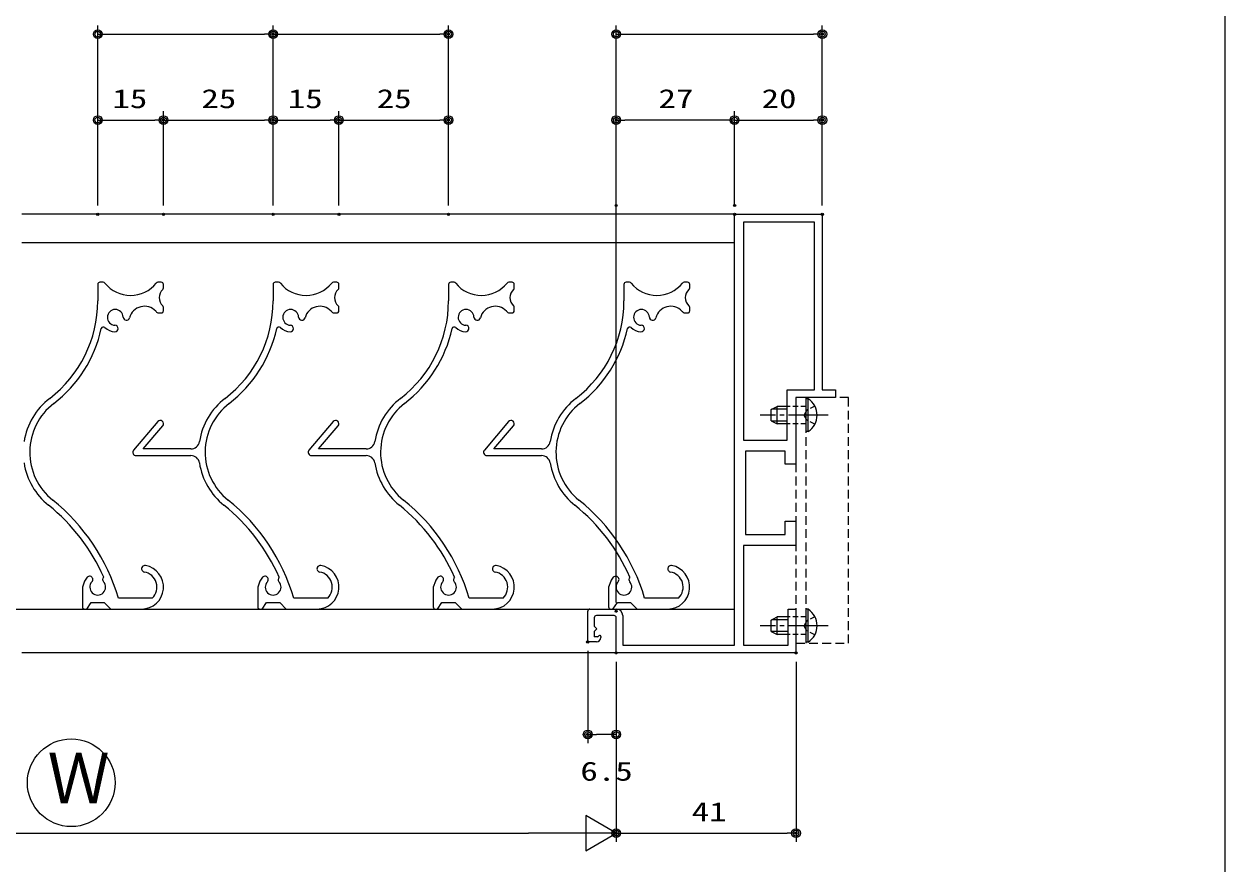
# Model space of a CAD drawing. Units: millimetres on the paper. Extents: x -395 to 395, y -281 to 281.
# Drawn here: x 121.4 to 395.3, y -169.7 to 21.9 of the extents above; entities that cross this region are included whole.
import ezdxf
from ezdxf.enums import TextEntityAlignment as Align

# ---------------------------------------------------------------- set-up
doc = ezdxf.new("R2010")
doc.units = ezdxf.units.MM
doc.header["$PDMODE"] = 32
doc.header["$PDSIZE"] = 0.5
for name, pattern in [('CHAIN2', [12, 9, -1, 1, -1]), ('DASHED1', [1.8, 1.2, -0.6]), ('DASHED2', [3, 2, -1])]:
    doc.linetypes.add(name, pattern=pattern)
for name, color, linetype, lineweight in [('0-0_USERZ', 3, 'Continuous', 9), ('0-1_F-1', 7, 'Continuous', 9), ('0-5_0', 7, 'Continuous', 9), ('0-7_KATAZAI', 7, 'Continuous', 9), ('0-8_YSS_ZEN', 6, 'Continuous', 9), ('0-9_PARTS3', 134, 'Continuous', 9), ('0-B__0-7_', 7, 'Continuous', 9), ('0-D_1-3', 3, 'DASHED2', 9)]:
    doc.layers.add(name, color=color, linetype=linetype, lineweight=lineweight)
doc.layers.add('0-6_Defpoints', color=7, linetype='Continuous')
doc.styles.add('ＭＳ ゴシック', font='')
doc.styles.get('ＭＳ ゴシック').set_extended_font_data('MS Gothic')

# ---------------------------------------------------------------- blocks, each defined once
blk = doc.blocks.new('図枠')
at = {"layer": '0-1_F-1'}
blk.add_lwpolyline([(790.6, 0), (0, 0), (0, 562), (790.6, 562)], close=True, dxfattribs=at)
blk = doc.blocks.new('WAKU-W')
at = {"layer": '0-5_0'}
for p, q in [((4.5, -3.75), (4.5, -3.5)), ((5.069, -3.778), (4.931, -3.922)), ((5.25, -3.7), (6, -3.7)), ((7, -10), (1, -10)), ((1.5, -8.5), (5.5, -8.5)), ((-26, -100), (-25.99, -100)), ((-26, -100), (-25.99, -100))]:
    blk.add_line(p, q, dxfattribs=at)
for points in [[(-26, -100), (-46, -100), (-46, -60), (-49, -60), (-49, -58.2), (-40, -58.2), (-40, -43), (-37.5, -43), (-37.5, -46), (-28.5, -46), (-28.5, -26.998), (-37.5, -26.998), (-37.5, -30), (-40, -30), (-40, -24.498), (-28, -24.498), (-28, -1.8), (-38.2, -1.8), (-38.2, -10), (-40, -10), (-40, 0), (1, 0), (1, -8)], [(-0.5, -8.5), (-0.5, -1.8), (-26, -1.8), (-26, -24.998), (-25.99, -24.998)], [(5.5, -2.5), (7.5, -2.5), (7.5, -9.5)], [(6, -8), (6, -6.1), (5.4, -5.5), (6, -4.9), (6, -3.7)], [(-26, -24.998), (-26, -48), (-25.99, -48)], [(-26, -48), (-26, -100), (-25.99, -100)]]:
    blk.add_lwpolyline(points, dxfattribs=at)
blk.add_lwpolyline([(-28, -98.2), (-28, -48.5), (-38, -48.5), (-38, -60), (-44.2, -60), (-44.2, -98.2)], close=True, dxfattribs=at)
for centre, radius, start, end in [((5.5, -3.5), 1, 90, 180), ((4.75, -3.75), 0.25, 180, 316.39718), ((5.25, -3.95), 0.25, 90, 136.39718), ((1.5, -8), 0.5, 180, 270), ((5.5, -8), 0.5, 270, 0), ((1, -8.5), 1.5, 180, 270), ((7, -9.5), 0.5, 270, 0)]:
    blk.add_arc(centre, radius, start, end, dxfattribs=at)
blk = doc.blocks.new('DOT1')
at = {"layer": '0-5_0'}
blk.add_line((0, 0), (-1, 0), dxfattribs=at)
for radius in [0.5, 0.325]:
    blk.add_circle((0, 0), radius, dxfattribs=at)
blk = doc.blocks.new('ALW1')
at = {"layer": '0-5_0'}
blk.add_line((0, 0), (-1, 0), dxfattribs=at)
blk.add_lwpolyline([(-0.34641, -0.2), (0, 0), (-0.34641, 0.2)], close=True, dxfattribs=at)
blk = doc.blocks.new('U18')
at = {"layer": '0-9_PARTS3'}
for p, q in [((-0.509, 3.75), (0, 3.75)), ((0, 3.75), (0, -3.75)), ((4.3, 2), (6.6, 2)), ((4.3, 1.346), (7.909, 1.346)), ((6.6, 2), (6.6, -2)), ((8, 1.3), (6.6, 2)), ((8, 1.3), (8, -1.3)), ((4.3, -1.346), (7.909, -1.346)), ((4.3, -2), (6.6, -2)), ((8, -1.3), (6.6, -2))]:
    blk.add_line(p, q, dxfattribs=at)
at = {"layer": '0-9_PARTS3', "linetype": 'CHAIN2'}
blk.add_line((-5, 0), (10.5, 0), dxfattribs=at)
at = {"layer": '0-9_PARTS3', "linetype": 'DASHED1'}
for p, q in [((0, 2), (4.3, 2)), ((0, -2), (4.3, -2))]:
    blk.add_line(p, q, dxfattribs=at)
at = {"layer": '0-9_PARTS3'}
blk.add_lwpolyline([(-0.509, 3.75), (-0.509, -3.75), (0, -3.75)], dxfattribs=at)
at = {"layer": '0-9_PARTS3', "linetype": 'DASHED1'}
for points in [[(-2.009, 2.05), (-0.154, 1.145), (0.455, 0)], [(-2.009, -2.05), (-0.154, -1.145), (0.455, 0)]]:
    blk.add_lwpolyline(points, dxfattribs=at)
at = {"layer": '0-9_PARTS3'}
blk.add_arc((2.027, 0), 4.527, 124.06671, 235.93329, dxfattribs=at)
blk = doc.blocks.new('U19')
at = {"layer": '0-9_PARTS3'}
for p, q in [((-0.509, 3.75), (0, 3.75)), ((0, 3.75), (0, -3.75)), ((4.1, 2), (6.6, 2)), ((4.1, 1.346), (7.909, 1.346)), ((6.6, 2), (6.6, -2)), ((8, 1.3), (6.6, 2)), ((8, 1.3), (8, -1.3)), ((4.1, -1.346), (7.909, -1.346)), ((4.1, -2), (6.6, -2)), ((8, -1.3), (6.6, -2))]:
    blk.add_line(p, q, dxfattribs=at)
at = {"layer": '0-9_PARTS3', "linetype": 'CHAIN2'}
blk.add_line((-5, 0), (10.5, 0), dxfattribs=at)
at = {"layer": '0-9_PARTS3', "linetype": 'DASHED1'}
for p, q in [((0, 2), (4.1, 2)), ((0, -2), (4.1, -2))]:
    blk.add_line(p, q, dxfattribs=at)
at = {"layer": '0-9_PARTS3'}
blk.add_lwpolyline([(-0.509, 3.75), (-0.509, -3.75), (0, -3.75)], dxfattribs=at)
at = {"layer": '0-9_PARTS3', "linetype": 'DASHED1'}
for points in [[(-2.009, 2.05), (-0.154, 1.145), (0.455, 0)], [(-2.009, -2.05), (-0.154, -1.145), (0.455, 0)]]:
    blk.add_lwpolyline(points, dxfattribs=at)
at = {"layer": '0-9_PARTS3'}
blk.add_arc((2.027, 0), 4.527, 124.06671, 235.93329, dxfattribs=at)
blk = doc.blocks.new('A$C0AB24780')
at = {"layer": '0-D_1-3'}
blk.add_line((-2.3, -1.799), (-2.3, -57.799), dxfattribs=at)
blk.add_lwpolyline([(0, -57.799), (0, -1.799), (-12, -1.799), (-12, -57.799)], close=True, dxfattribs=at)
at = {"layer": '0-9_PARTS3'}
for name, p in [('U19', (-2.3, -5.799)), ('U18', (-2.3, -53.799))]:
    blk.add_blockref(name, p, dxfattribs=at)

msp = doc.modelspace()

# ---------------------------------------------------------------- linework, layer by layer
at = {"layer": '0-0_USERZ'}
for p, q in [((138.232, -19.531), (138.232, 21.534)), ((140.232, 19.534), (176.232, 19.534)), ((178.232, -19.531), (178.232, 21.534)), ((178.232, -19.531), (178.232, 21.534)), ((180.232, 19.534), (216.232, 19.534)), ((218.232, -19.531), (218.232, 21.534)), ((256.472, -110.031), (256.472, 21.534)), ((258.472, 19.534), (301.476, 19.534)), ((303.476, -19.531), (303.476, 21.534)), ((138.232, -19.531), (138.232, 1.959)), ((153.232, -19.531), (153.232, 1.959)), ((153.232, -19.531), (153.232, 1.959)), ((178.232, -19.531), (178.232, 1.959)), ((178.232, -19.531), (178.232, 1.959)), ((193.232, -19.531), (193.232, 1.959)), ((193.232, -19.531), (193.232, 1.959)), ((218.232, -19.531), (218.232, 1.959)), ((256.472, -17.531), (256.472, 1.959)), ((283.472, -19.531), (283.472, 1.959)), ((283.472, -17.531), (283.472, 1.959)), ((303.476, -19.531), (303.476, 1.959)), ((140.232, -0.041), (151.232, -0.041)), ((155.232, -0.041), (176.232, -0.041)), ((180.232, -0.041), (191.232, -0.041)), ((195.232, -0.041), (216.232, -0.041)), ((281.472, -0.041), (258.472, -0.041)), ((285.472, -0.041), (301.476, -0.041)), ((283.472, -21.531), (120.934, -21.531)), ((283.472, -28.031), (120.934, -28.031)), ((-18.412, -111.531), (283.472, -111.531)), ((256.472, -121.531), (120.934, -121.531)), ((249.972, -121.031), (249.972, -142.121)), ((256.472, -123.531), (256.472, -164.629)), ((256.472, -123.531), (256.472, -142.121)), ((297.476, -123.531), (297.476, -164.629)), ((254.472, -140.121), (251.972, -140.121)), ((258.472, -162.629), (295.476, -162.629))]:
    msp.add_line(p, q, dxfattribs=at)
at = {"layer": '0-6_Defpoints'}
for p in [(178.232, 19.534), (218.232, 19.534), (303.476, 19.534), (153.232, -0.041), (178.232, -0.041), (193.232, -0.041), (218.232, -0.041), (256.472, -0.041), (303.476, -0.041), (138.232, -21.531), (153.232, -21.531), (178.232, -21.531), (193.232, -21.531), (218.232, -21.531), (256.472, -19.531), (283.472, -19.531), (283.472, -21.531), (303.476, -21.531), (256.472, -112.031), (249.972, -119.031), (256.472, -121.531), (256.472, -121.531), (297.476, -121.531), (249.972, -140.121), (256.472, -162.629), (297.476, -162.629)]:
    msp.add_point(p, dxfattribs=at)
at = {"layer": '0-7_KATAZAI'}
for p, q in [((138.232, -37.531), (138.232, -41.285)), ((139.487, -37.031), (138.732, -37.031)), ((152.732, -37.031), (151.977, -37.031)), ((153.232, -38.295), (153.232, -37.531)), ((178.232, -37.531), (178.232, -41.285)), ((179.487, -37.031), (178.732, -37.031)), ((192.732, -37.031), (191.977, -37.031)), ((193.232, -38.295), (193.232, -37.531)), ((218.232, -37.531), (218.232, -41.285)), ((219.487, -37.031), (218.732, -37.031)), ((232.732, -37.031), (231.977, -37.031)), ((233.232, -38.295), (233.232, -37.531)), ((258.232, -37.531), (258.232, -41.285)), ((259.487, -37.031), (258.732, -37.031)), ((272.732, -37.031), (271.977, -37.031)), ((273.232, -38.295), (273.232, -37.531)), ((153.065, -38.668), (153.065, -38.668)), ((193.065, -38.668), (193.065, -38.668)), ((233.065, -38.668), (233.065, -38.668)), ((273.065, -38.668), (273.065, -38.668)), ((153.065, -42.395), (153.065, -42.395)), ((153.232, -43.531), (153.232, -42.767)), ((193.065, -42.395), (193.065, -42.395)), ((193.232, -43.531), (193.232, -42.767)), ((233.065, -42.395), (233.065, -42.395)), ((233.232, -43.531), (233.232, -42.767)), ((273.065, -42.395), (273.065, -42.395)), ((273.232, -43.531), (273.232, -42.767)), ((144.031, -44.965), (144.031, -44.965)), ((151.904, -44.031), (152.732, -44.031)), ((184.031, -44.965), (184.031, -44.965)), ((191.904, -44.031), (192.732, -44.031)), ((224.031, -44.965), (224.031, -44.965)), ((231.904, -44.031), (232.732, -44.031)), ((264.031, -44.965), (264.031, -44.965)), ((271.904, -44.031), (272.732, -44.031)), ((139.891, -47.357), (139.891, -47.357)), ((179.891, -47.357), (179.891, -47.357)), ((219.891, -47.357), (219.891, -47.357)), ((259.891, -47.357), (259.891, -47.357)), ((127.289, -63.49), (127.289, -63.49)), ((128.203, -64.679), (128.203, -64.679)), ((167.289, -63.49), (167.289, -63.49)), ((168.203, -64.679), (168.203, -64.679)), ((207.289, -63.49), (207.289, -63.49)), ((208.203, -64.679), (208.203, -64.679)), ((247.289, -63.49), (247.289, -63.49)), ((248.203, -64.679), (248.203, -64.679)), ((121.425, -73.346), (121.425, -73.346)), ((161.425, -73.346), (161.425, -73.346)), ((201.425, -73.346), (201.425, -73.346)), ((241.425, -73.346), (241.425, -73.346)), ((146.982, -76.531), (159.449, -76.531)), ((186.982, -76.531), (199.449, -76.531)), ((226.982, -76.531), (239.449, -76.531)), ((121.425, -78.217), (121.425, -78.217)), ((161.425, -78.217), (161.425, -78.217)), ((201.425, -78.217), (201.425, -78.217)), ((241.425, -78.217), (241.425, -78.217)), ((127.967, -86.698), (127.967, -86.698)), ((167.967, -86.698), (167.967, -86.698)), ((207.967, -86.698), (207.967, -86.698)), ((247.967, -86.698), (247.967, -86.698)), ((127.028, -87.868), (127.028, -87.868)), ((167.028, -87.868), (167.028, -87.868)), ((207.028, -87.868), (207.028, -87.868)), ((247.028, -87.868), (247.028, -87.868)), ((136.914, -105.306), (136.913, -105.307)), ((176.914, -105.306), (176.913, -105.307)), ((216.914, -105.306), (216.913, -105.307)), ((256.914, -105.306), (256.913, -105.307)), ((150.681, -109.031), (142.949, -109.031)), ((190.681, -109.031), (182.949, -109.031)), ((230.681, -109.031), (222.949, -109.031)), ((270.681, -109.031), (262.949, -109.031))]:
    msp.add_line(p, q, dxfattribs=at)
for points in [[(151.909, -68.797), (151.909, -68.797), (146.409, -75.297), (146.409, -75.297)], [(159.449, -75.031), (148.599, -75.031), (153.055, -69.766), (153.055, -69.766)], [(191.909, -68.797), (191.909, -68.797), (186.409, -75.297), (186.409, -75.297)], [(199.449, -75.031), (188.599, -75.031), (193.055, -69.766), (193.055, -69.766)], [(231.909, -68.797), (231.909, -68.797), (226.409, -75.297), (226.409, -75.297)], [(239.449, -75.031), (228.599, -75.031), (233.055, -69.766), (233.055, -69.766)], [(135.234, -105.153), (134.732, -106.531), (134.732, -111.031)], [(175.234, -105.153), (174.732, -106.531), (174.732, -111.031)], [(215.234, -105.153), (214.732, -106.531), (214.732, -111.031)], [(255.234, -105.153), (254.732, -106.531), (254.732, -111.031)], [(135.232, -111.531), (135.732, -111.531), (136.732, -110.031), (139.732, -110.031), (141.232, -111.531), (148.232, -111.531)], [(175.232, -111.531), (175.732, -111.531), (176.732, -110.031), (179.732, -110.031), (181.232, -111.531), (188.232, -111.531)], [(215.232, -111.531), (215.732, -111.531), (216.732, -110.031), (219.732, -110.031), (221.232, -111.531), (228.232, -111.531)], [(255.232, -111.531), (255.732, -111.531), (256.732, -110.031), (259.732, -110.031), (261.232, -111.531), (268.232, -111.531)]]:
    msp.add_lwpolyline(points, dxfattribs=at)
for centre, radius, start, end in [((138.732, -37.531), 0.5, 90, 180), ((139.487, -37.531), 0.5, 38.68232, 90), ((145.732, -32.531), 7.5, 218.68218, 321.33626), ((151.977, -37.531), 0.5, 90, 141.04053), ((152.732, -37.531), 0.5, 0, 90), ((152.732, -38.295), 0.5, 311.81031, 0), ((178.732, -37.531), 0.5, 90, 180), ((179.487, -37.531), 0.5, 38.68232, 90), ((185.732, -32.531), 7.5, 218.68218, 321.33626), ((191.977, -37.531), 0.5, 90, 141.04053), ((192.732, -37.531), 0.5, 0, 90), ((192.732, -38.295), 0.5, 311.81031, 0), ((218.732, -37.531), 0.5, 90, 180), ((219.487, -37.531), 0.5, 38.68232, 90), ((225.732, -32.531), 7.5, 218.68218, 321.33626), ((231.977, -37.531), 0.5, 90, 141.04053), ((232.732, -37.531), 0.5, 0, 90), ((232.732, -38.295), 0.5, 311.81031, 0), ((258.732, -37.531), 0.5, 90, 180), ((259.487, -37.531), 0.5, 38.68232, 90), ((265.732, -32.531), 7.5, 218.68218, 321.33626), ((271.977, -37.531), 0.5, 90, 141.04053), ((272.732, -37.531), 0.5, 0, 90), ((272.732, -38.295), 0.5, 311.81031, 0), ((154.732, -40.531), 2.5, 131.81031, 228.18968), ((194.732, -40.531), 2.5, 131.81031, 228.18968), ((234.732, -40.531), 2.5, 131.81031, 228.18968), ((274.732, -40.531), 2.5, 131.81031, 228.18968), ((110.232, -41.285), 28, 307.53134, 0), ((142.232, -45.031), 1.8, 2.10464, 267.89531), ((148.895, -46.002), 3.5, 43.14357, 165.45846), ((154.732, -40.531), 4.5, 223.14357, 231.05756), ((152.732, -43.531), 0.5, 270, 0), ((152.732, -42.767), 0.5, 0, 48.18968), ((150.232, -41.285), 28, 307.53134, 0), ((182.232, -45.031), 1.8, 2.10464, 267.89531), ((188.895, -46.002), 3.5, 43.14357, 165.45846), ((194.732, -40.531), 4.5, 223.14357, 231.05756), ((192.732, -43.531), 0.5, 270, 0), ((192.732, -42.767), 0.5, 0, 48.18968), ((190.232, -41.285), 28, 307.53134, 0), ((222.232, -45.031), 1.8, 2.10464, 267.89531), ((228.895, -46.002), 3.5, 43.14357, 165.45846), ((234.732, -40.531), 4.5, 223.14357, 231.05756), ((232.732, -43.531), 0.5, 270, 0), ((232.732, -42.767), 0.5, 0, 48.18968), ((230.232, -41.285), 28, 307.53134, 0), ((262.232, -45.031), 1.8, 2.10464, 267.89531), ((268.895, -46.002), 3.5, 43.14357, 165.45846), ((274.732, -40.531), 4.5, 223.14357, 231.05756), ((272.732, -43.531), 0.5, 270, 0), ((272.732, -42.767), 0.5, 0, 48.18968), ((144.78, -44.938), 0.75, 182.10463, 345.68073), ((184.78, -44.938), 0.75, 182.10463, 345.68073), ((224.78, -44.938), 0.75, 182.10463, 345.68073), ((264.78, -44.938), 0.75, 182.10463, 345.68073), ((110.232, -41.285), 29.5, 307.53134, 347.63799), ((139.536, -47.709), 0.5, 44.80885, 167.42922), ((142.232, -45.031), 3.3, 224.80885, 267.90744), ((142.138, -47.58), 0.75, 267.94866, 87.89535), ((150.232, -41.285), 29.5, 307.53134, 347.63799), ((179.536, -47.709), 0.5, 44.80885, 167.42922), ((182.232, -45.031), 3.3, 224.80885, 267.90744), ((182.138, -47.58), 0.75, 267.94866, 87.89535), ((190.232, -41.285), 29.5, 307.53134, 347.63799), ((219.536, -47.709), 0.5, 44.80885, 167.42922), ((222.232, -45.031), 3.3, 224.80885, 267.90744), ((222.138, -47.58), 0.75, 267.94866, 87.89535), ((230.232, -41.285), 29.5, 307.53134, 347.63799), ((259.536, -47.709), 0.5, 44.80885, 167.42922), ((262.232, -45.031), 3.3, 224.80885, 267.90744), ((262.138, -47.58), 0.75, 267.94866, 87.89535), ((136.732, -75.781), 15.5, 127.53134, 170.9589), ((136.732, -75.781), 14, 127.53134, 231.24046), ((176.732, -75.781), 15.5, 127.53134, 170.9589), ((176.732, -75.781), 14, 127.53134, 231.24046), ((216.732, -75.781), 15.5, 127.53134, 170.9589), ((216.732, -75.781), 14, 127.53134, 231.24046), ((256.732, -75.781), 15.5, 127.53134, 170.9589), ((256.732, -75.781), 14, 127.53134, 231.24046), ((152.482, -69.281), 0.75, 319.76364, 139.76364), ((192.482, -69.281), 0.75, 319.76364, 139.76364), ((232.482, -69.281), 0.75, 319.76364, 139.76364), ((159.449, -73.031), 2, 270, 350.9589), ((199.449, -73.031), 2, 270, 350.9589), ((239.449, -73.031), 2, 270, 350.9589), ((146.982, -75.781), 0.75, 139.76364, 270), ((159.449, -78.531), 2, 9.0411, 90), ((186.982, -75.781), 0.75, 139.76364, 270), ((199.449, -78.531), 2, 9.0411, 90), ((226.982, -75.781), 0.75, 139.76364, 270), ((239.449, -78.531), 2, 9.0411, 90), ((136.732, -75.781), 15.5, 189.04109, 231.24046), ((176.732, -75.781), 15.5, 189.04109, 231.24046), ((216.732, -75.781), 15.5, 189.04109, 231.24046), ((256.732, -75.781), 15.5, 189.04109, 231.24046), ((99.795, -121.788), 45, 16.4686, 51.24047), ((139.795, -121.788), 45, 16.4686, 51.24047), ((179.795, -121.788), 45, 16.4686, 51.24047), ((219.795, -121.788), 45, 16.4686, 51.24047), ((99.795, -121.788), 43.5, 23.79327, 51.24047), ((139.795, -121.788), 43.5, 23.79327, 51.24047), ((179.795, -121.788), 43.5, 23.79327, 51.24047), ((219.795, -121.788), 43.5, 23.79327, 51.24047), ((136.364, -104.796), 0.75, 317.04051, 137.37349), ((148.982, -102.348), 0.75, 79.83997, 259.85966), ((148.232, -106.531), 5, 270, 79.83997), ((148.232, -106.531), 3.5, 314.41531, 79.83575), ((176.364, -104.796), 0.75, 317.04051, 137.37349), ((188.982, -102.348), 0.75, 79.83997, 259.85966), ((188.232, -106.531), 5, 270, 79.83997), ((188.232, -106.531), 3.5, 314.41531, 79.83575), ((216.364, -104.796), 0.75, 317.04051, 137.37349), ((228.982, -102.348), 0.75, 79.83997, 259.85966), ((228.232, -106.531), 5, 270, 79.83997), ((228.232, -106.531), 3.5, 314.41531, 79.83575), ((256.364, -104.796), 0.75, 317.04051, 137.37349), ((268.982, -102.348), 0.75, 79.83997, 259.85966), ((268.232, -106.531), 5, 270, 79.83997), ((268.232, -106.531), 3.5, 314.41531, 79.83575), ((138.232, -106.531), 3.3, 137.16576, 155.30574), ((138.232, -106.531), 1.8, 137.07792, 42.84749), ((140.1, -104.796), 0.75, 132.06213, 223.01067), ((178.232, -106.531), 3.3, 137.16576, 155.30574), ((178.232, -106.531), 1.8, 137.07792, 42.84749), ((180.1, -104.796), 0.75, 132.06213, 223.01067), ((218.232, -106.531), 3.3, 137.16576, 155.30574), ((218.232, -106.531), 1.8, 137.07792, 42.84749), ((220.1, -104.796), 0.75, 132.06213, 223.01067), ((258.232, -106.531), 3.3, 137.16576, 155.30574), ((258.232, -106.531), 1.8, 137.07792, 42.84749), ((260.1, -104.796), 0.75, 132.06213, 223.01067), ((135.232, -111.031), 0.5, 180, 270), ((175.232, -111.031), 0.5, 180, 270), ((215.232, -111.031), 0.5, 180, 270), ((255.232, -111.031), 0.5, 180, 270)]:
    msp.add_arc(centre, radius, start, end, dxfattribs=at)
at = {"layer": '0-8_YSS_ZEN'}
for p, q in [((256.472, -123.531), (256.472, -164.629)), ((28.588, -162.629), (236.472, -162.629))]:
    msp.add_line(p, q, dxfattribs=at)
at = {"layer": '0-B__0-7_'}
msp.add_circle((132.192, -151.128), 10, dxfattribs=at)

# ---------------------------------------------------------------- block references
at = {"layer": '0-0_USERZ'}
msp.add_blockref('図枠', (-395.3, -281), dxfattribs=at)
at = {"layer": '0-0_USERZ', "xscale": 2, "yscale": 2, "rotation": 180}
for p in [(138.232, 19.534), (178.232, 19.534), (256.472, 19.534), (138.232, -0.041), (153.232, -0.041), (178.232, -0.041), (193.232, -0.041), (256.472, -0.041), (283.472, -0.041), (249.972, -140.121), (256.472, -162.629)]:
    msp.add_blockref('DOT1', p, dxfattribs=at)
at = {"layer": '0-0_USERZ', "xscale": 2, "yscale": 2}
for p in [(178.232, 19.534), (218.232, 19.534), (303.476, 19.534), (153.232, -0.041), (178.232, -0.041), (193.232, -0.041), (218.232, -0.041), (283.472, -0.041), (303.476, -0.041), (256.472, -140.121), (297.476, -162.629)]:
    msp.add_blockref('DOT1', p, dxfattribs=at)
at = {"layer": '0-0_USERZ', "rotation": 180}
msp.add_blockref('A$C0AB24780', (297.472, -121.13), dxfattribs=at)
at = {"layer": '0-7_KATAZAI', "rotation": 180}
msp.add_blockref('WAKU-W', (257.472, -121.531), dxfattribs=at)
at = {"layer": '0-8_YSS_ZEN', "xscale": 20, "yscale": 20}
msp.add_blockref('ALW1', (256.472, -162.629), dxfattribs=at)

# ---------------------------------------------------------------- texts
at = {"layer": '0-0_USERZ', "style": 'ＭＳ ゴシック', "width": 1.35}
for s, p in [('15', (141.586, 1.376)), ('25', (161.875, 1.376)), ('15', (181.586, 1.376)), ('25', (201.875, 1.376)), ('27', (266.115, 1.376)), ('20', (289.617, 1.376)), ('6.5', (248.305, -151.969)), ('41', (273.696, -161.212))]:
    msp.add_text(s, height=4.333, dxfattribs=at).set_placement(p, align=Align.BOTTOM_LEFT)
at = {"layer": '0-B__0-7_', "style": 'ＭＳ ゴシック', "width": 0.9}
msp.add_text('Ｗ', height=11.55, dxfattribs=at).set_placement((126.784, -159.302), align=Align.BOTTOM_LEFT)

doc.saveas('drawing.dxf')
